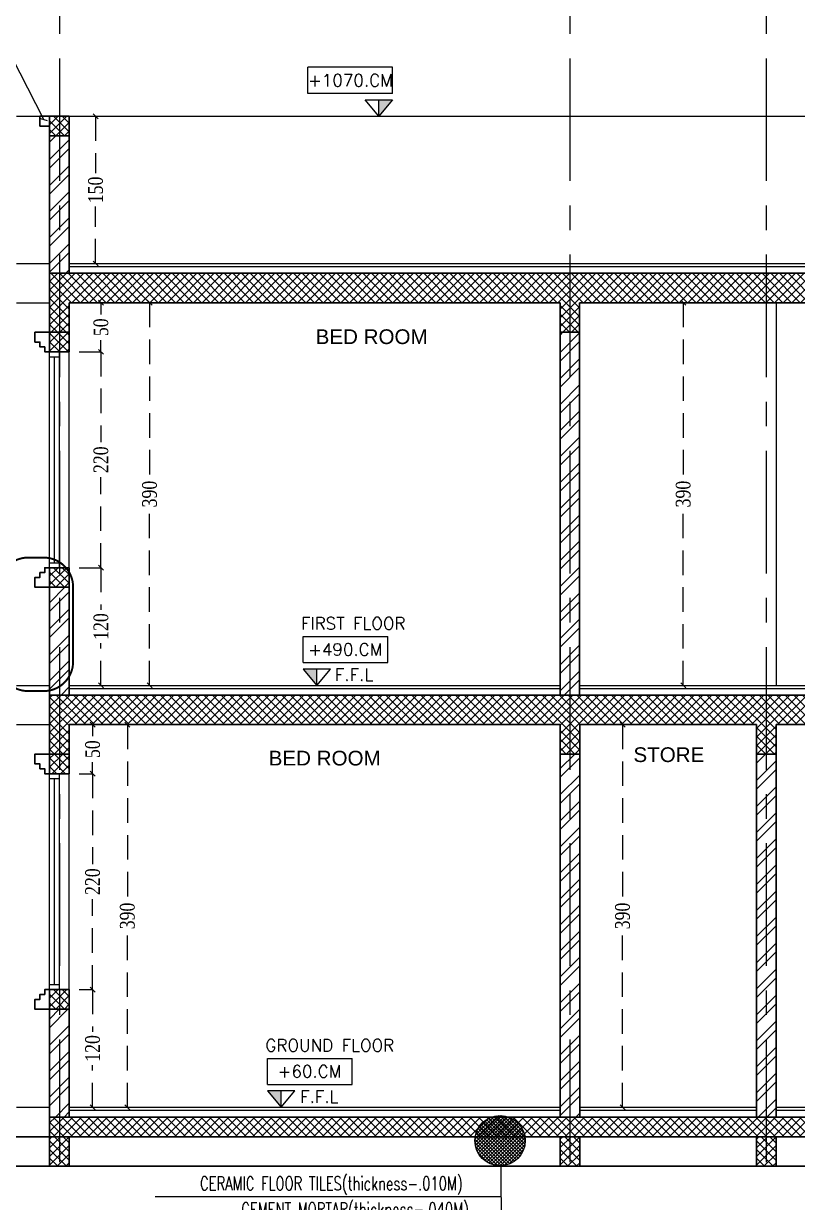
# Model space of a CAD drawing. Header units: inches. Extents: x -114 to 635, y -137 to 57.
# Drawn here: x 598.39 to 606.27, y 13.5 to 25.52 of the extents above; entities that cross this region are included whole.
import ezdxf
from ezdxf.enums import TextEntityAlignment as Align

# ---------------------------------------------------------------- set-up
doc = ezdxf.new("R2010")
doc.units = ezdxf.units.IN
doc.header["$MEASUREMENT"] = 0
doc.header["$PDMODE"] = 98
for name, pattern in [('CENTER', [2, 1.25, -0.25, 0.25, -0.25]), ('CENTERX2', [4, 2.5, -0.5, 0.5, -0.5]), ('DASHED2', [0.375, 0.25, -0.125]), ('HIDDEN', [0.375, 0.25, -0.125]), ('XA-1F-PLAN$0$DASHED2', [0.375, 0.25, -0.125])]:
    doc.linetypes.add(name, pattern=pattern)
doc.layers.get('0').update_dxf_attribs({"lineweight": 5})
doc.layers.get('Defpoints').update_dxf_attribs({"lineweight": 5})
for name, color, linetype, lineweight in [('A-FINISHING', 2, 'Continuous', 5), ('A-LEVEL TEXT', 3, 'Continuous', 5), ('dim', 1, 'Continuous', 9), ('ELEVATION 00', 7, 'Continuous', 30), ('ELEVATION 04', 1, 'Continuous', 9), ('FINISH', 3, 'Continuous', 9), ('GENERAL TEXT', 4, 'Continuous', 5), ('HATCH', 15, 'Continuous', 0), ('LEVEL SYMBOL', 8, 'Continuous', 5), ('LEVELS', 251, 'Continuous', 5), ('ROOMS DIMENSION', 3, 'Continuous', 5), ('TAG SPOT DETAIL', 8, 'HIDDEN', 9), ('TEXT', 255, 'Continuous', 5), ('WALL PROPOSED', 7, 'Continuous', 30), ('WINDOWS', 5, 'Continuous', 5)]:
    doc.layers.add(name, color=color, linetype=linetype, lineweight=lineweight)
doc.layers.add('AXIES', color=7, linetype='CENTER', lineweight=0, true_color=0x949596)
doc.styles.add('ROMANS', font='romans.shx', dxfattribs={"width": 0.7})
doc.styles.add('S5', font='ROMANS.shx', dxfattribs={"width": 0.7, "height": 0.2})
doc.styles.add('ST', font='times.ttf', dxfattribs={"width": 0.8})
doc.styles.get("Standard").update_dxf_attribs({"font": 'arial.ttf'})
doc.styles.add('TEXTN', font='arial.ttf', dxfattribs={"height": 0.2})
doc.styles.add('TEXTS', font='arial.ttf', dxfattribs={"width": 0.8})
doc.dimstyles.new('RASH PLAN', dxfattribs={"dimtxt": 0.15, "dimasz": 0.05, "dimexe": 0, "dimexo": 0.1, "dimgap": 0.05, "dimtad": 0, "dimdec": 0, "dimlfac": 100, "dimzin": 0, "dimdsep": 46, "dimtxsty": 'ST', "dimblk": 'OBLIQUE', "dimcen": 0.09, "dimclrd": 200, "dimclre": 6, "dimclrt": 1, "dimadec": 0, "dimazin": 0, "dimtfac": 1, "dimtdec": 0, "dimtmove": 1, "dimatfit": 3, "dimldrblk": 'OBLIQUE', "dimfxl": 0, "dimtolj": 1, "dimtzin": 0, "dimlwd": -1, "dimlwe": -1, "dimarcsym": 0})

# ---------------------------------------------------------------- blocks, each defined once
blk = doc.blocks.new('_Oblique')
at = {"color": 0, "lineweight": -2}
blk.add_line((-0.5, -0.5), (0.5, 0.5), dxfattribs=at)
blk = doc.blocks.new('*D594')
at = {"layer": 'Defpoints', "color": 0, "transparency": 16777216}
for p in [(598.851, 19.974), (599.174, 19.974), (598.851, 18.774)]:
    blk.add_point(p, dxfattribs=at)
at = {"layer": 'ROOMS DIMENSION', "color": 3, "transparency": 16777216}
for p, q in [((598.951, 19.974), (599.174, 19.974)), ((598.951, 18.774), (599.174, 18.774))]:
    blk.add_line(p, q, dxfattribs=at)
at = {"layer": 'ROOMS DIMENSION', "color": 3, "linetype": 'DASHED2', "transparency": 16777216}
for p, q in [((599.174, 19.974), (599.174, 19.543)), ((599.174, 18.774), (599.174, 19.205))]:
    blk.add_line(p, q, dxfattribs=at)
at = {"layer": 'ROOMS DIMENSION', "color": 3, "transparency": 16777216, "xscale": 0.05, "yscale": 0.05, "zscale": 0.05}
for p, rotation in [((599.174, 19.974), 90), ((599.174, 18.774), 270)]:
    blk.add_blockref('_Oblique', p, dxfattribs=dict(at, rotation=rotation))
at = {"layer": 'ROOMS DIMENSION', "color": 3, "transparency": 16777216, "insert": (599.174, 19.374), "char_height": 0.15, "attachment_point": 5, "rotation": 90, "style": 'ST'}
blk.add_mtext('\\A1;120', dxfattribs=at)
blk = doc.blocks.new('*D600')
at = {"layer": 'Defpoints', "color": 0, "transparency": 16777216}
for p in [(598.851, 24.575), (599.119, 24.575), (598.851, 23.074)]:
    blk.add_point(p, dxfattribs=at)
at = {"layer": 'ROOMS DIMENSION', "color": 3, "transparency": 16777216}
for p, q in [((598.951, 24.575), (599.119, 24.575)), ((598.951, 23.074), (599.119, 23.074))]:
    blk.add_line(p, q, dxfattribs=at)
at = {"layer": 'ROOMS DIMENSION', "color": 3, "linetype": 'DASHED2', "transparency": 16777216}
for p, q in [((599.119, 24.575), (599.119, 23.994)), ((599.119, 23.074), (599.119, 23.655))]:
    blk.add_line(p, q, dxfattribs=at)
at = {"layer": 'ROOMS DIMENSION', "color": 3, "transparency": 16777216, "xscale": 0.05, "yscale": 0.05, "zscale": 0.05}
for p, rotation in [((599.119, 24.575), 90), ((599.119, 23.074), 270)]:
    blk.add_blockref('_Oblique', p, dxfattribs=dict(at, rotation=rotation))
at = {"layer": 'ROOMS DIMENSION', "color": 3, "transparency": 16777216, "insert": (599.119, 23.824), "char_height": 0.15, "attachment_point": 5, "rotation": 90, "style": 'ST'}
blk.add_mtext('\\A1;150', dxfattribs=at)
blk = doc.blocks.new('*D601')
at = {"layer": 'Defpoints', "color": 0, "transparency": 16777216}
for p in [(598.851, 22.174), (599.174, 22.174), (598.851, 19.974)]:
    blk.add_point(p, dxfattribs=at)
at = {"layer": 'ROOMS DIMENSION', "color": 3, "transparency": 16777216}
for p, q in [((598.951, 22.174), (599.174, 22.174)), ((598.951, 19.974), (599.174, 19.974))]:
    blk.add_line(p, q, dxfattribs=at)
at = {"layer": 'ROOMS DIMENSION', "color": 3, "linetype": 'DASHED2', "transparency": 16777216}
for p, q in [((599.174, 22.174), (599.174, 21.252)), ((599.174, 19.974), (599.174, 20.896))]:
    blk.add_line(p, q, dxfattribs=at)
at = {"layer": 'ROOMS DIMENSION', "color": 3, "transparency": 16777216, "xscale": 0.05, "yscale": 0.05, "zscale": 0.05}
for p, rotation in [((599.174, 22.174), 90), ((599.174, 19.974), 270)]:
    blk.add_blockref('_Oblique', p, dxfattribs=dict(at, rotation=rotation))
at = {"layer": 'ROOMS DIMENSION', "color": 3, "transparency": 16777216, "insert": (599.174, 21.074), "char_height": 0.15, "attachment_point": 5, "rotation": 90, "style": 'ST'}
blk.add_mtext('\\A1;220', dxfattribs=at)
blk = doc.blocks.new('*D602')
at = {"layer": 'Defpoints', "color": 0, "transparency": 16777216}
for p in [(598.851, 22.674), (599.174, 22.674), (598.851, 22.174)]:
    blk.add_point(p, dxfattribs=at)
at = {"layer": 'ROOMS DIMENSION', "color": 3, "transparency": 16777216}
for p, q in [((598.951, 22.674), (599.174, 22.674)), ((598.951, 22.174), (599.174, 22.174))]:
    blk.add_line(p, q, dxfattribs=at)
at = {"layer": 'ROOMS DIMENSION', "color": 3, "linetype": 'DASHED2', "transparency": 16777216}
for p, q in [((599.174, 22.674), (599.174, 22.555)), ((599.174, 22.174), (599.174, 22.293))]:
    blk.add_line(p, q, dxfattribs=at)
at = {"layer": 'ROOMS DIMENSION', "color": 3, "transparency": 16777216, "xscale": 0.05, "yscale": 0.05, "zscale": 0.05}
for p, rotation in [((599.174, 22.674), 90), ((599.174, 22.174), 270)]:
    blk.add_blockref('_Oblique', p, dxfattribs=dict(at, rotation=rotation))
at = {"layer": 'ROOMS DIMENSION', "color": 3, "transparency": 16777216, "insert": (599.174, 22.424), "char_height": 0.15, "attachment_point": 5, "rotation": 90, "style": 'ST'}
blk.add_mtext('\\A1;50', dxfattribs=at)
blk = doc.blocks.new('*D603')
at = {"layer": 'Defpoints', "color": 0, "transparency": 16777216}
for p in [(598.851, 15.674), (599.089, 15.674), (598.851, 14.474)]:
    blk.add_point(p, dxfattribs=at)
at = {"layer": 'ROOMS DIMENSION', "color": 3, "transparency": 16777216}
for p, q in [((598.951, 15.674), (599.089, 15.674)), ((598.951, 14.474), (599.089, 14.474))]:
    blk.add_line(p, q, dxfattribs=at)
at = {"layer": 'ROOMS DIMENSION', "color": 3, "linetype": 'DASHED2', "transparency": 16777216}
for p, q in [((599.089, 15.674), (599.089, 15.243)), ((599.089, 14.474), (599.089, 14.905))]:
    blk.add_line(p, q, dxfattribs=at)
at = {"layer": 'ROOMS DIMENSION', "color": 3, "transparency": 16777216, "xscale": 0.05, "yscale": 0.05, "zscale": 0.05}
for p, rotation in [((599.089, 15.674), 90), ((599.089, 14.474), 270)]:
    blk.add_blockref('_Oblique', p, dxfattribs=dict(at, rotation=rotation))
at = {"layer": 'ROOMS DIMENSION', "color": 3, "transparency": 16777216, "insert": (599.089, 15.074), "char_height": 0.15, "attachment_point": 5, "rotation": 90, "style": 'ST'}
blk.add_mtext('\\A1;120', dxfattribs=at)
blk = doc.blocks.new('*D604')
at = {"layer": 'Defpoints', "color": 0, "transparency": 16777216}
for p in [(598.851, 17.874), (599.089, 17.874), (598.851, 15.674)]:
    blk.add_point(p, dxfattribs=at)
at = {"layer": 'ROOMS DIMENSION', "color": 3, "transparency": 16777216}
for p, q in [((598.951, 17.874), (599.089, 17.874)), ((598.951, 15.674), (599.089, 15.674))]:
    blk.add_line(p, q, dxfattribs=at)
at = {"layer": 'ROOMS DIMENSION', "color": 3, "linetype": 'DASHED2', "transparency": 16777216}
for p, q in [((599.089, 17.874), (599.089, 16.952)), ((599.089, 15.674), (599.089, 16.596))]:
    blk.add_line(p, q, dxfattribs=at)
at = {"layer": 'ROOMS DIMENSION', "color": 3, "transparency": 16777216, "xscale": 0.05, "yscale": 0.05, "zscale": 0.05}
for p, rotation in [((599.089, 17.874), 90), ((599.089, 15.674), 270)]:
    blk.add_blockref('_Oblique', p, dxfattribs=dict(at, rotation=rotation))
at = {"layer": 'ROOMS DIMENSION', "color": 3, "transparency": 16777216, "insert": (599.089, 16.774), "char_height": 0.15, "attachment_point": 5, "rotation": 90, "style": 'ST'}
blk.add_mtext('\\A1;220', dxfattribs=at)
blk = doc.blocks.new('*D605')
at = {"layer": 'Defpoints', "color": 0, "transparency": 16777216}
for p in [(598.851, 18.374), (599.089, 18.374), (598.851, 17.874)]:
    blk.add_point(p, dxfattribs=at)
at = {"layer": 'ROOMS DIMENSION', "color": 3, "transparency": 16777216}
for p, q in [((598.951, 18.374), (599.089, 18.374)), ((598.951, 17.874), (599.089, 17.874))]:
    blk.add_line(p, q, dxfattribs=at)
at = {"layer": 'ROOMS DIMENSION', "color": 3, "linetype": 'DASHED2', "transparency": 16777216}
for p, q in [((599.089, 18.374), (599.089, 18.255)), ((599.089, 17.874), (599.089, 17.993))]:
    blk.add_line(p, q, dxfattribs=at)
at = {"layer": 'ROOMS DIMENSION', "color": 3, "transparency": 16777216, "xscale": 0.05, "yscale": 0.05, "zscale": 0.05}
for p, rotation in [((599.089, 18.374), 90), ((599.089, 17.874), 270)]:
    blk.add_blockref('_Oblique', p, dxfattribs=dict(at, rotation=rotation))
at = {"layer": 'ROOMS DIMENSION', "color": 3, "transparency": 16777216, "insert": (599.089, 18.124), "char_height": 0.15, "attachment_point": 5, "rotation": 90, "style": 'ST'}
blk.add_mtext('\\A1;50', dxfattribs=at)
blk = doc.blocks.new('*D618')
at = {"layer": 'Defpoints', "color": 0, "transparency": 16777216}
for p in [(599.307, 18.374), (599.443, 18.374), (599.307, 14.474)]:
    blk.add_point(p, dxfattribs=at)
at = {"layer": 'ROOMS DIMENSION', "color": 3, "transparency": 16777216}
for p, q in [((599.407, 18.374), (599.443, 18.374)), ((599.407, 14.474), (599.443, 14.474))]:
    blk.add_line(p, q, dxfattribs=at)
at = {"layer": 'ROOMS DIMENSION', "color": 3, "linetype": 'DASHED2', "transparency": 16777216}
for p, q in [((599.443, 18.374), (599.443, 16.6)), ((599.443, 14.474), (599.443, 16.248))]:
    blk.add_line(p, q, dxfattribs=at)
at = {"layer": 'ROOMS DIMENSION', "color": 3, "transparency": 16777216, "xscale": 0.05, "yscale": 0.05, "zscale": 0.05}
for p, rotation in [((599.443, 18.374), 90), ((599.443, 14.474), 270)]:
    blk.add_blockref('_Oblique', p, dxfattribs=dict(at, rotation=rotation))
at = {"layer": 'ROOMS DIMENSION', "color": 3, "transparency": 16777216, "insert": (599.443, 16.424), "char_height": 0.15, "attachment_point": 5, "rotation": 90, "style": 'ST'}
blk.add_mtext('\\A1;390', dxfattribs=at)
blk = doc.blocks.new('*D619')
at = {"layer": 'Defpoints', "color": 0, "transparency": 16777216}
for p in [(604.351, 18.374), (604.488, 18.374), (604.351, 14.474)]:
    blk.add_point(p, dxfattribs=at)
at = {"layer": 'ROOMS DIMENSION', "color": 3, "transparency": 16777216}
for p, q in [((604.451, 18.374), (604.488, 18.374)), ((604.451, 14.474), (604.488, 14.474))]:
    blk.add_line(p, q, dxfattribs=at)
at = {"layer": 'ROOMS DIMENSION', "color": 3, "linetype": 'DASHED2', "transparency": 16777216}
for p, q in [((604.488, 18.374), (604.488, 16.6)), ((604.488, 14.474), (604.488, 16.248))]:
    blk.add_line(p, q, dxfattribs=at)
at = {"layer": 'ROOMS DIMENSION', "color": 3, "transparency": 16777216, "xscale": 0.05, "yscale": 0.05, "zscale": 0.05}
for p, rotation in [((604.488, 18.374), 90), ((604.488, 14.474), 270)]:
    blk.add_blockref('_Oblique', p, dxfattribs=dict(at, rotation=rotation))
at = {"layer": 'ROOMS DIMENSION', "color": 3, "transparency": 16777216, "insert": (604.488, 16.424), "char_height": 0.15, "attachment_point": 5, "rotation": 90, "style": 'ST'}
blk.add_mtext('\\A1;390', dxfattribs=at)
blk = doc.blocks.new('*D622')
at = {"layer": 'Defpoints', "color": 0, "transparency": 16777216}
for p in [(599.475, 22.674), (599.669, 22.674), (599.475, 18.774)]:
    blk.add_point(p, dxfattribs=at)
at = {"layer": 'ROOMS DIMENSION', "color": 3, "transparency": 16777216}
for p, q in [((599.575, 22.674), (599.669, 22.674)), ((599.575, 18.774), (599.669, 18.774))]:
    blk.add_line(p, q, dxfattribs=at)
at = {"layer": 'ROOMS DIMENSION', "color": 3, "linetype": 'DASHED2', "transparency": 16777216}
for p, q in [((599.669, 22.674), (599.669, 20.9)), ((599.669, 18.774), (599.669, 20.548))]:
    blk.add_line(p, q, dxfattribs=at)
at = {"layer": 'ROOMS DIMENSION', "color": 3, "transparency": 16777216, "xscale": 0.05, "yscale": 0.05, "zscale": 0.05}
for p, rotation in [((599.669, 22.674), 90), ((599.669, 18.774), 270)]:
    blk.add_blockref('_Oblique', p, dxfattribs=dict(at, rotation=rotation))
at = {"layer": 'ROOMS DIMENSION', "color": 3, "transparency": 16777216, "insert": (599.669, 20.724), "char_height": 0.15, "attachment_point": 5, "rotation": 90, "style": 'ST'}
blk.add_mtext('\\A1;390', dxfattribs=at)
blk = doc.blocks.new('*D623')
at = {"layer": 'Defpoints', "color": 0, "transparency": 16777216}
for p in [(604.912, 22.674), (605.106, 22.674), (604.912, 18.774)]:
    blk.add_point(p, dxfattribs=at)
at = {"layer": 'ROOMS DIMENSION', "color": 3, "transparency": 16777216}
for p, q in [((605.012, 22.674), (605.106, 22.674)), ((605.012, 18.774), (605.106, 18.774))]:
    blk.add_line(p, q, dxfattribs=at)
at = {"layer": 'ROOMS DIMENSION', "color": 3, "linetype": 'DASHED2', "transparency": 16777216}
for p, q in [((605.106, 22.674), (605.106, 20.9)), ((605.106, 18.774), (605.106, 20.548))]:
    blk.add_line(p, q, dxfattribs=at)
at = {"layer": 'ROOMS DIMENSION', "color": 3, "transparency": 16777216, "xscale": 0.05, "yscale": 0.05, "zscale": 0.05}
for p, rotation in [((605.106, 22.674), 90), ((605.106, 18.774), 270)]:
    blk.add_blockref('_Oblique', p, dxfattribs=dict(at, rotation=rotation))
at = {"layer": 'ROOMS DIMENSION', "color": 3, "transparency": 16777216, "insert": (605.106, 20.724), "char_height": 0.15, "attachment_point": 5, "rotation": 90, "style": 'ST'}
blk.add_mtext('\\A1;390', dxfattribs=at)
blk = doc.blocks.new('TAG-ELE-LVL')
at = {"layer": 'LEVEL SYMBOL'}
for p, q in [((-0.21, 0.35), (-0.21, 0.75)), ((-0.21, 0.75), (1.09, 0.75)), ((1.09, 0.35), (1.09, 0.75)), ((-0.21, 0.35), (1.09, 0.35)), ((0, 0), (0, 0.25))]:
    blk.add_line(p, q, dxfattribs=at)
blk.add_lwpolyline([(0, 0), (0.21, 0.25), (-0.21, 0.25)], close=True, dxfattribs=at)
blk.add_solid([(-0.21, 0.25), (0, 0), (0, 0.25)], dxfattribs=at)
at = {"layer": 'LEVEL SYMBOL', "style": 'TEXTN', "width": 0.75}
blk.add_attdef('-', (0.361, 0.07), '', height=0.175, dxfattribs=at)
at = {"layer": 'LEVELS', "color": 1, "style": 'TEXTS', "width": 0.75}
blk.add_attdef('FLOOR-NAME', text='', height=0.25, dxfattribs=at).set_placement((-0.21, 0.8), align=Align.BOTTOM_LEFT)
blk.add_attdef('LVL', text='', height=0.225, dxfattribs=at).set_placement((0.44, 0.55), align=Align.MIDDLE_CENTER)
blk = doc.blocks.new('A$C273808EE')
at = {"layer": 'HATCH'}
h = blk.add_hatch(dxfattribs=at)
h.set_pattern_fill('ANSI37', color=256, scale=0.2, style=0)
h.set_pattern_definition([(135, (-2822.754407, 356.300836), (0.01767766953, 0.01767766953), []), (45, (-2822.754407, 356.300836), (0.01767766953, -0.01767766953), [])])
edge = h.paths.add_edge_path()
edge.add_arc((0, 0), 0.256, 0, 360)
at = {"layer": 'HATCH', "lineweight": -3}
for p, q in [((0.008, -0.255), (0.017, -2.032)), ((0.006, -0.571), (-3.513, -0.571)), ((0.006, -0.831), (-2.31, -0.831)), ((0.006, -1.127), (-2.573, -1.127)), ((0.006, -1.408), (-2.573, -1.408)), ((0.006, -1.735), (-2.351, -1.735)), ((0.017, -2.032), (-2.34, -2.032))]:
    blk.add_line(p, q, dxfattribs=at)
blk.add_circle((0, 0), 0.256, dxfattribs=at)
at = {"layer": 'TEXT', "style": 'S5', "width": 0.7}
for s, p in [('CERAMIC FLOOR TILES(thickness-.010M) ', (-3.057, -0.506)), ('CEMENT MORTAR(thickness-.040M) ', (-2.637, -0.77)), ('SAND(thickness-.050M)  ', (-1.783, -1.047)), ('EXTRUDED POLYSTYRENE(thickness-.003M) ', (-3.244, -1.339)), ('CONCRETE HEAVYWEIGHT,DRY2000kg/m (thickness-.150M)', (-4.42, -1.661)), ('3', (-1.51, -1.595)), ('SOIL EARTH,GRAVEL-BASED (thickness-.050M) ', (-3.524, -1.937))]:
    blk.add_text(s, height=0.14, dxfattribs=at).set_placement(p)

msp = doc.modelspace()

# ---------------------------------------------------------------- hatches: boundary and pattern name
at = {"layer": 'HATCH'}
h = msp.add_hatch(dxfattribs=at)
h.set_pattern_fill('ANSI37', color=256, scale=0.5, angle=180, style=0)
h.set_pattern_definition([(225, (54.46266, -3.59913), (0.044194174, -0.044194174), []), (315, (54.46266, -3.59913), (0.044194174, 0.044194174), [])])
h.paths.add_polyline_path([(598.851, 24.575), (598.652, 24.575), (598.652, 24.375), (598.851, 24.375)])
h = msp.add_hatch(dxfattribs=at)
h.set_pattern_fill('ANSI32', color=256, scale=0.5, angle=180, style=0)
h.set_pattern_definition([(225, (54.46266, -3.59913), (0.13258252, -0.13258252), []), (225, (54.37427, -3.59913), (0.13258252, -0.13258252), [])])
h.paths.add_polyline_path([(598.851, 24.375), (598.652, 24.375), (598.652, 22.974), (598.851, 22.974)])
h = msp.add_hatch(dxfattribs=at)
h.set_pattern_fill('ANSI37', color=256, scale=0.5, angle=180, style=0)
h.paths.add_polyline_path([(598.651, 22.974), (598.651, 22.374), (598.851, 22.374), (598.851, 22.674), (603.851, 22.674), (603.851, 22.374), (604.05, 22.374), (604.05, 22.674), (616.252, 22.674), (616.252, 22.374), (616.452, 22.374), (616.452, 22.674), (620.452, 22.674), (620.452, 22.974)])
h = msp.add_hatch(dxfattribs=at)
h.set_pattern_fill('ANSI37', color=256, scale=0.5, angle=180, style=0)
h.paths.add_polyline_path([(598.851, 22.374), (598.651, 22.374), (598.651, 22.174), (598.851, 22.174)])
h = msp.add_hatch(dxfattribs=at)
h.set_pattern_fill('ANSI32', color=256, scale=0.5, angle=180, style=0)
h.paths.add_polyline_path([(604.05, 22.374), (603.851, 22.374), (603.851, 18.674), (604.049, 18.674)])
h = msp.add_hatch(dxfattribs=at)
h.set_pattern_fill('ANSI37', color=256, scale=0.5, angle=180, style=0)
h.set_pattern_definition([(225, (54.46266, -8.2), (0.044194174, -0.044194174), []), (315, (54.46266, -8.2), (0.044194174, 0.044194174), [])])
h.paths.add_polyline_path([(598.851, 19.974), (598.652, 19.974), (598.652, 19.774), (598.851, 19.774)])
h = msp.add_hatch(dxfattribs=at)
h.set_pattern_fill('ANSI32', color=256, scale=0.5, angle=180, style=0)
h.paths.add_polyline_path([(598.852, 19.774), (598.652, 19.774), (598.651, 18.674), (598.851, 18.674)])
h = msp.add_hatch(dxfattribs=at)
h.set_pattern_fill('ANSI37', color=256, scale=0.5, angle=180, style=0)
h.paths.add_polyline_path([(616.452, 18.674), (598.651, 18.674), (598.651, 18.074), (598.851, 18.074), (598.851, 18.374), (603.852, 18.374), (603.852, 18.074), (604.052, 18.074), (604.052, 18.374), (605.852, 18.374), (605.852, 18.074), (606.052, 18.074), (606.052, 18.374), (612.052, 18.374), (612.052, 18.074), (612.252, 18.074), (612.252, 18.374), (616.252, 18.374), (616.252, 18.074), (616.452, 18.074)])
h = msp.add_hatch(dxfattribs=at)
h.set_pattern_fill('ANSI37', color=256, scale=0.5, angle=180, style=0)
h.paths.add_polyline_path([(598.851, 18.074), (598.651, 18.074), (598.651, 17.874), (598.851, 17.874)])
h = msp.add_hatch(dxfattribs=at)
h.set_pattern_fill('ANSI32', color=256, scale=0.5, angle=180, style=0)
h.paths.add_polyline_path([(604.052, 18.074), (603.852, 18.074), (603.852, 14.374), (604.052, 14.374)])
h = msp.add_hatch(dxfattribs=at)
h.set_pattern_fill('ANSI32', color=256, scale=0.5, angle=180, style=0)
h.paths.add_polyline_path([(606.052, 18.074), (605.852, 18.074), (605.852, 14.374), (606.052, 14.374)])
h = msp.add_hatch(dxfattribs=at)
h.set_pattern_fill('ANSI37', color=256, scale=0.5, angle=180, style=0)
h.set_pattern_definition([(225, (54.46266, -12.499997), (0.044194174, -0.044194174), []), (315, (54.46266, -12.499997), (0.044194174, 0.044194174), [])])
h.paths.add_polyline_path([(598.851, 15.674), (598.652, 15.674), (598.652, 15.474), (598.851, 15.474)])
h = msp.add_hatch(dxfattribs=at)
h.set_pattern_fill('ANSI32', color=256, scale=0.5, angle=180, style=0)
h.paths.add_polyline_path([(598.852, 15.474), (598.652, 15.474), (598.651, 14.374), (598.851, 14.374)])
h = msp.add_hatch(dxfattribs=at)
h.set_pattern_fill('ANSI37', color=256, scale=0.5, angle=180, style=0)
h.paths.add_polyline_path([(622.618, 14.294), (621.618, 14.294), (621.618, 14.374), (598.651, 14.374), (598.651, 14.174), (622.618, 14.174)])
h = msp.add_hatch(dxfattribs=at)
h.set_pattern_fill('ANSI37', color=256, scale=0.5, angle=180, style=0)
h.set_pattern_definition([(225, (-17.601185, 0), (0.044194174, -0.044194174), []), (315, (-17.601185, 0), (0.044194174, 0.044194174), [])])
h.paths.add_polyline_path([(598.851, 14.174), (598.651, 14.174), (598.651, 13.874), (598.851, 13.874)])
h = msp.add_hatch(dxfattribs=at)
h.set_pattern_fill('ANSI37', color=256, scale=0.5, angle=180, style=0)
h.set_pattern_definition([(225, (-12.4008, 0), (0.044194174, -0.044194174), []), (315, (-12.4008, 0), (0.044194174, 0.044194174), [])])
h.paths.add_polyline_path([(604.052, 14.174), (603.852, 14.174), (603.852, 13.874), (604.052, 13.874)])
h = msp.add_hatch(dxfattribs=at)
h.set_pattern_fill('ANSI37', color=256, scale=0.5, angle=180, style=0)
h.set_pattern_definition([(225, (-10.400355, 0), (0.044194174, -0.044194174), []), (315, (-10.400355, 0), (0.044194174, 0.044194174), [])])
h.paths.add_polyline_path([(606.052, 14.174), (605.852, 14.174), (605.852, 13.874), (606.052, 13.874)])

# ---------------------------------------------------------------- linework, layer by layer
at = {"layer": 'A-FINISHING'}
for p, q in [((598.851, 23.074), (620.252, 23.074)), ((598.851, 23.044), (620.252, 23.044)), ((598.851, 18.774), (603.851, 18.774)), ((598.851, 18.744), (603.851, 18.744)), ((604.049, 18.774), (616.252, 18.774)), ((604.049, 18.744), (616.252, 18.744)), ((598.851, 14.474), (603.852, 14.474)), ((598.851, 14.444), (603.852, 14.444)), ((604.052, 14.474), (605.852, 14.474)), ((604.052, 14.444), (605.852, 14.444)), ((606.052, 14.474), (621.648, 14.474)), ((606.052, 14.444), (621.648, 14.444))]:
    msp.add_line(p, q, dxfattribs=at)
at = {"layer": 'AXIES', "linetype": 'CENTERX2', "ltscale": 0.5}
for p, q in [((598.751, 31.165), (598.751, 13.874)), ((603.951, 31.165), (603.951, 13.874)), ((605.952, 31.165), (605.952, 13.874)), ((596.313, 24.575), (598.652, 24.575)), ((596.312, 23.074), (598.651, 23.074)), ((596.312, 22.674), (598.651, 22.674)), ((596.312, 18.774), (598.651, 18.774)), ((596.312, 18.374), (598.651, 18.374)), ((596.312, 14.474), (598.651, 14.474))]:
    msp.add_line(p, q, dxfattribs=at)
at = {"layer": 'ELEVATION 00'}
for p, q in [((626.089, 14.174), (596.733, 14.174)), ((629.851, 13.874), (592.662, 13.874))]:
    msp.add_line(p, q, dxfattribs=at)
at = {"layer": 'ELEVATION 04'}
msp.add_line((598.852, 24.575), (617.952, 24.575), dxfattribs=at)
at = {"layer": 'FINISH', "ltscale": 20}
msp.add_line((606.052, 22.674), (606.052, 18.774), dxfattribs=at)
at = {"layer": 'TAG SPOT DETAIL', "linetype": 'XA-1F-PLAN$0$DASHED2', "const_width": 0.02}
msp.add_lwpolyline([(598.432, 18.716, -0.414214), (598.132, 19.016), (598.132, 19.777, -0.414214), (598.432, 20.077), (598.59, 20.077, -0.414214), (598.89, 19.777), (598.89, 19.016, -0.414214), (598.59, 18.716)], format="xyb", close=True, dxfattribs=at)
at = {"layer": 'WALL PROPOSED'}
for p, q in [((598.651, 22.174), (598.651, 24.575)), ((598.652, 24.575), (598.851, 24.575)), ((598.851, 22.974), (598.851, 24.575)), ((598.851, 22.974), (598.851, 24.575)), ((598.652, 24.375), (598.851, 24.375)), ((598.651, 22.974), (620.452, 22.974)), ((598.851, 22.674), (603.851, 22.674)), ((598.851, 22.174), (598.851, 22.674)), ((603.851, 22.674), (603.851, 18.674)), ((604.05, 22.674), (604.049, 18.674)), ((604.05, 22.674), (616.252, 22.674)), ((598.601, 22.374), (598.851, 22.374)), ((603.851, 22.374), (604.05, 22.374)), ((598.601, 22.174), (598.851, 22.174)), ((598.601, 19.974), (598.851, 19.974)), ((598.651, 17.874), (598.651, 19.974)), ((598.851, 18.674), (598.851, 19.974)), ((598.652, 19.774), (598.851, 19.774)), ((598.651, 18.674), (616.452, 18.674)), ((598.851, 18.374), (603.852, 18.374)), ((598.851, 18.374), (598.851, 17.874)), ((603.852, 18.374), (603.852, 14.374)), ((604.052, 18.374), (604.052, 14.374)), ((604.052, 18.374), (605.852, 18.374)), ((605.852, 18.374), (605.852, 14.374)), ((606.052, 18.374), (606.052, 14.374)), ((606.052, 18.374), (612.052, 18.374)), ((598.651, 18.074), (598.851, 18.074)), ((603.852, 18.074), (604.052, 18.074)), ((605.852, 18.074), (606.052, 18.074)), ((598.601, 17.874), (598.851, 17.874)), ((598.601, 15.674), (598.851, 15.674)), ((598.651, 13.874), (598.651, 15.674)), ((598.851, 15.674), (598.851, 14.374)), ((598.652, 15.474), (598.851, 15.474)), ((598.651, 14.374), (621.618, 14.374)), ((598.651, 14.174), (622.618, 14.174)), ((598.851, 14.174), (598.851, 13.874)), ((603.852, 14.174), (603.852, 13.874)), ((604.052, 14.174), (604.052, 13.874)), ((605.852, 14.174), (605.852, 13.874)), ((606.052, 14.174), (606.052, 13.874)), ((598.651, 13.874), (598.851, 13.874)), ((603.852, 13.874), (604.052, 13.874)), ((605.852, 13.874), (606.052, 13.874))]:
    msp.add_line(p, q, dxfattribs=at)
msp.add_lwpolyline([(598.652, 24.575), (598.552, 24.575), (598.552, 24.475), (598.652, 24.475)], dxfattribs=at)
at = {"layer": 'WALL PROPOSED', "flags": 128}
for points in [[(598.651, 22.174), (598.601, 22.174), (598.601, 22.224), (598.551, 22.224), (598.551, 22.274), (598.501, 22.274), (598.501, 22.374), (598.651, 22.374)], [(598.651, 19.974), (598.601, 19.974), (598.601, 19.924), (598.551, 19.924), (598.551, 19.874), (598.501, 19.874), (598.501, 19.774), (598.651, 19.774)], [(598.651, 17.874), (598.601, 17.874), (598.601, 17.924), (598.551, 17.924), (598.551, 17.974), (598.501, 17.974), (598.501, 18.074), (598.651, 18.074)], [(598.651, 15.674), (598.601, 15.674), (598.601, 15.624), (598.551, 15.624), (598.551, 15.574), (598.501, 15.574), (598.501, 15.474), (598.651, 15.474)]]:
    msp.add_lwpolyline(points, dxfattribs=at)
at = {"layer": 'WINDOWS'}
for p, q in [((598.651, 19.974), (598.651, 22.174)), ((598.651, 22.124), (598.751, 22.124)), ((598.701, 20.024), (598.701, 22.124)), ((598.751, 19.974), (598.751, 22.174)), ((598.851, 19.974), (598.851, 22.174)), ((598.651, 20.024), (598.751, 20.024)), ((598.651, 15.674), (598.651, 17.874)), ((598.651, 17.824), (598.751, 17.824)), ((598.701, 15.724), (598.701, 17.824)), ((598.751, 15.674), (598.751, 17.874)), ((598.851, 15.674), (598.851, 17.874)), ((598.651, 15.724), (598.751, 15.724))]:
    msp.add_line(p, q, dxfattribs=at)

# ---------------------------------------------------------------- block references
at = {"layer": 'dim'}
msp.add_blockref('A$C273808EE', (603.24, 14.134), dxfattribs=at)
at = {"layer": 'LEVEL SYMBOL'}
ref = msp.add_blockref('TAG-ELE-LVL', (602.005, 24.575), dxfattribs=dict(at, xscale=-0.6652799999999388, yscale=0.6652799999999388, zscale=0.6652799999999388))
ref.add_attrib('LVL', '+1070.CM', dxfattribs={"layer": 'A-LEVEL TEXT', "height": 0.125, "style": 'ROMANS'}).set_placement((601.716, 24.941), align=Align.MIDDLE_CENTER)
ref = msp.add_blockref('TAG-ELE-LVL', (601.373, 18.774, 2934.706), dxfattribs=dict(at, xscale=0.6652799999999388, yscale=0.6652799999999388, zscale=0.6652799999999388))
ref.add_attrib('FLOOR-NAME', 'FIRST FLOOR', dxfattribs={"layer": 'A-LEVEL TEXT', "height": 0.125, "style": 'ROMANS'}).set_placement((601.211, 19.306, 2934.706), align=Align.BOTTOM_LEFT)
ref.add_attrib('-', ' F.F.L', (601.471, 18.82, 2934.706), dxfattribs={"layer": 'A-LEVEL TEXT', "height": 0.125, "style": 'ROMANS'})
ref.add_attrib('LVL', '+490.CM', dxfattribs={"layer": 'A-LEVEL TEXT', "height": 0.125, "style": 'ROMANS'}).set_placement((601.663, 19.14, 2934.706), align=Align.MIDDLE_CENTER)
ref = msp.add_blockref('TAG-ELE-LVL', (601.009, 14.474, 1044.366), dxfattribs=dict(at, xscale=0.6652799999999388, yscale=0.6652799999999388, zscale=0.6652799999999388))
ref.add_attrib('FLOOR-NAME', 'GROUND FLOOR', dxfattribs={"layer": 'A-LEVEL TEXT', "height": 0.125, "style": 'ROMANS'}).set_placement((600.849, 15.006, 1044.366), align=Align.BOTTOM_LEFT)
ref.add_attrib('-', ' F.F.L', (601.117, 14.52, 1044.366), dxfattribs={"layer": 'A-LEVEL TEXT', "height": 0.125, "style": 'ROMANS'})
ref.add_attrib('LVL', '+60.CM', dxfattribs={"layer": 'A-LEVEL TEXT', "height": 0.125, "style": 'ROMANS'}).set_placement((601.299, 14.84, 1044.366), align=Align.MIDDLE_CENTER)

# ---------------------------------------------------------------- texts
at = {"layer": 'GENERAL TEXT'}
msp.add_text('STORE', height=0.15, dxfattribs=at).set_placement((604.599, 17.993))
at = {"layer": 'GENERAL TEXT', "char_height": 0.15}
for insert, attachment_point in [((601.361, 22.327), 4), ((601.453, 18.108), 2)]:
    msp.add_mtext('\\A1;\\pxqc;BED ROOM', dxfattribs=dict(at, insert=insert, attachment_point=attachment_point))

# ---------------------------------------------------------------- dimensions: what is measured, and where the dimension line sits
at = {"layer": 'ROOMS DIMENSION'}
for base, p1, p2, picture, middle in [((599.119, 24.575), (598.851, 23.074), (598.851, 24.575), '*D600', (599.119, 23.824)), ((599.174, 22.674), (598.851, 22.174), (598.851, 22.674), '*D602', (599.174, 22.424)), ((599.669, 22.674), (599.475, 18.774), (599.475, 22.674), '*D622', (599.669, 20.724)), ((605.106, 22.674), (604.912, 18.774), (604.912, 22.674), '*D623', (605.106, 20.724)), ((599.174, 22.174), (598.851, 19.974), (598.851, 22.174), '*D601', (599.174, 21.074)), ((599.174, 19.974), (598.851, 18.774), (598.851, 19.974), '*D594', (599.174, 19.374)), ((599.089, 18.374), (598.851, 17.874), (598.851, 18.374), '*D605', (599.089, 18.124)), ((599.443, 18.374), (599.307, 14.474), (599.307, 18.374), '*D618', (599.443, 16.424)), ((604.488, 18.374), (604.351, 14.474), (604.351, 18.374), '*D619', (604.488, 16.424)), ((599.089, 17.874), (598.851, 15.674), (598.851, 17.874), '*D604', (599.089, 16.774)), ((599.089, 15.674), (598.851, 14.474), (598.851, 15.674), '*D603', (599.089, 15.074))]:
    dim = msp.add_linear_dim(base=base, p1=p1, p2=p2, angle=90, dimstyle='RASH PLAN', override={"dimclrd": 3, "dimclre": 3, "dimclrt": 3}, dxfattribs=at)
    dim.commit()
    dim.dimension.update_dxf_attribs({"geometry": picture, "text_midpoint": middle})

# ---------------------------------------------------------------- leaders
msp.add_leader([(598.593, 24.541), (598.189, 25.333), (597.124, 25.333)], dimstyle='RASH PLAN', override={"dimclrd": 3, "dimclre": 3, "dimclrt": 3}, dxfattribs=at)

doc.saveas('drawing.dxf')
